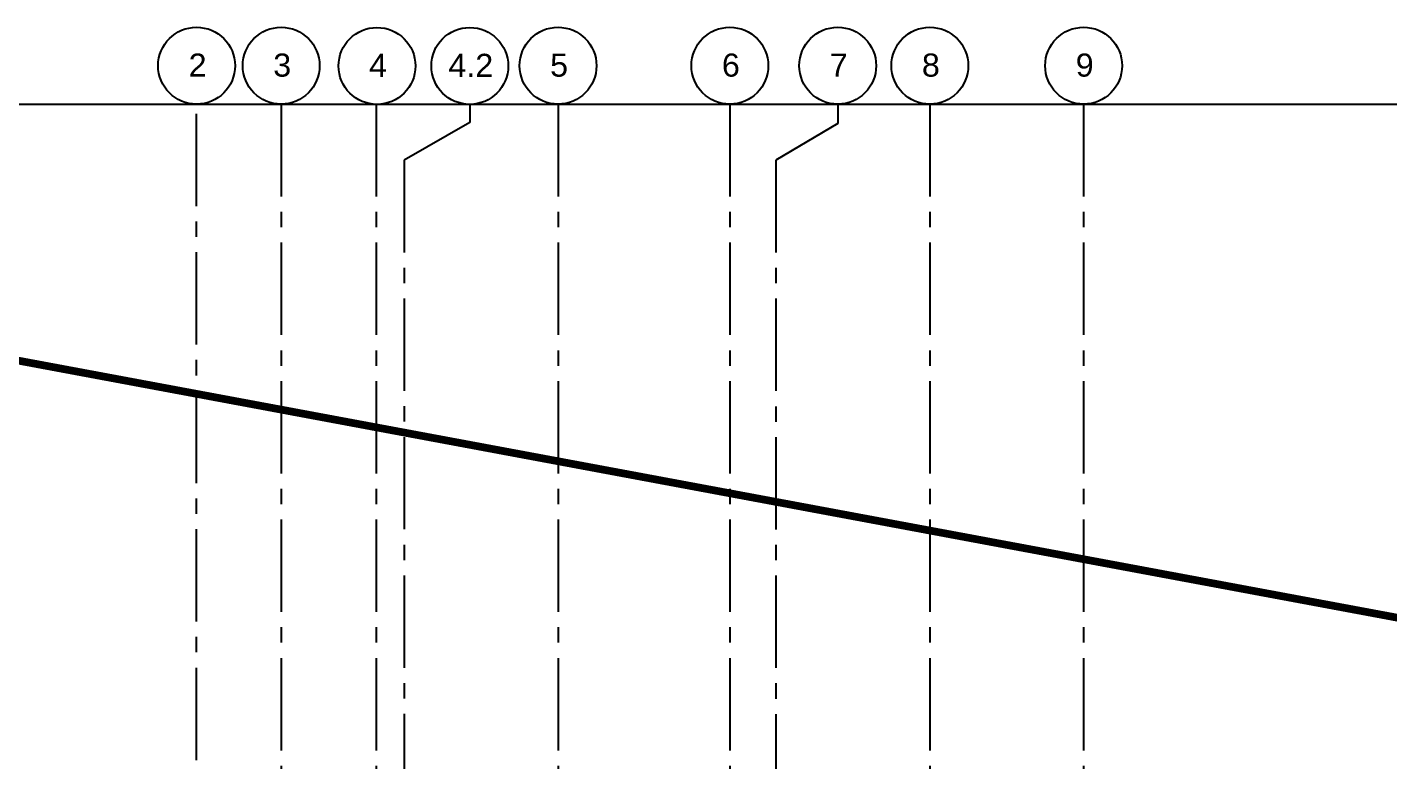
# Model space of a CAD drawing. Header units: inches. Extents: x 12000 to 16048, y 0 to 3185.
# Drawn here: x 12552 to 13083, y 2360 to 2646 of the extents above; entities that cross this region are included whole.
import ezdxf
from ezdxf.enums import TextEntityAlignment as Align

# ---------------------------------------------------------------- set-up
doc = ezdxf.new("R2010")
doc.units = ezdxf.units.IN
doc.header["$LTSCALE"] = 48
doc.header["$MEASUREMENT"] = 0
for name, pattern in [('CENTER2', [1.125, 0.75, -0.125, 0.125, -0.125]), ('HIDDEN', [0.375, 0.25, -0.125]), ('PHANTOM2', [1.25, 0.625, -0.125, 0.125, -0.125, 0.125, -0.125])]:
    doc.linetypes.add(name, pattern=pattern)
for name, color, linetype in [('_0_Objects', 8, 'Continuous'), ('A-Grid(3-32)', 8, 'CENTER2'), ('A-Site-Property', 8, 'PHANTOM2'), ('S-Grid-Iden', 8, 'Continuous')]:
    doc.layers.add(name, color=color, linetype=linetype)
doc.layers.add('A-ANNO-NPLT', color=8, linetype='Continuous', plot=False)
doc.styles.get("Standard").update_dxf_attribs({"font": 'arial.ttf'})

# ---------------------------------------------------------------- blocks, each defined once
blk = doc.blocks.new('Column Bubble')
blk.add_circle((-0.0042, -0.0024), 0.1562)
blk.add_attdef('XX', text='', height=0.0938).set_placement((0, 0), align=Align.MIDDLE_CENTER)
blk = doc.blocks.new('2ND FLOOR - STRUCTURAL GRID')
at = {"layer": 'A-Grid(3-32)'}
for p, q in [((8602.5, -9409.77), (8602.5, -7426.01)), ((8635.5, -7426.01), (8635.5, -9409.77)), ((8672.5, -7426.01), (8672.5, -9409.77)), ((8743.5, -7426.01), (8743.5, -9409.77)), ((8810.5, -7426.01), (8810.5, -9409.77)), ((8888.5, -7426.01), (8888.5, -9409.77)), ((8948.5, -7426.01), (8948.5, -9409.77)), ((8683.5, -7447.81), (8683.5, -9387.54)), ((8828.5, -7447.85), (8828.5, -9387.48))]:
    blk.add_line(p, q, dxfattribs=at)
for points in [[(8709.06, -7426.11), (8709.06, -7433.17), (8683.5, -7447.81)], [(8852.58, -7426.01), (8852.58, -7433.52), (8828.5, -7447.85)]]:
    blk.add_lwpolyline(points, dxfattribs=at)
at = {"layer": 'S-Grid-Iden', "xscale": 96, "yscale": 96, "zscale": 96}
for p, values in [((8602.91, -7410.77), {'XX': '2'}), ((8635.9, -7410.77), {'XX': '3'}), ((8673.28, -7410.87), {'XX': '4'}), ((8709.47, -7410.87), {'XX': '4.2'}), ((8743.9, -7410.77), {'XX': '5'}), ((8810.9, -7410.77), {'XX': '6'}), ((8852.99, -7410.77), {'XX': '7'}), ((8888.9, -7410.77), {'XX': '8'}), ((8948.9, -7410.77), {'XX': '9'})]:
    blk.add_blockref('Column Bubble', p, dxfattribs=at).add_auto_attribs(values)

msp = doc.modelspace()

# ---------------------------------------------------------------- linework, layer by layer
at = {"layer": 'A-ANNO-NPLT'}
msp.add_lwpolyline([(12120, 360), (12120, 2616), (15928, 2616), (15928, 360)], close=True, dxfattribs=at)
at = {"layer": 'A-Site-Property', "const_width": 3}
msp.add_lwpolyline([(12860, 809.2572, 0.00039089), (12716, 809.1446, 0.00127042), (12248, 807.2237), (12248, 1671.9933), (12248, 2571.9933), (15651.7518, 1937.5601, 0.00270737), (15800, 1910.7576), (15800, 809.2572), (12860, 809.2572)], format="xyb", dxfattribs=at)

# ---------------------------------------------------------------- block references
at = {"layer": '_0_Objects', "linetype": 'HIDDEN'}
msp.add_blockref('2ND FLOOR - STRUCTURAL GRID', (4015.5006, 10042.0072), dxfattribs=at)

doc.saveas('drawing.dxf')
